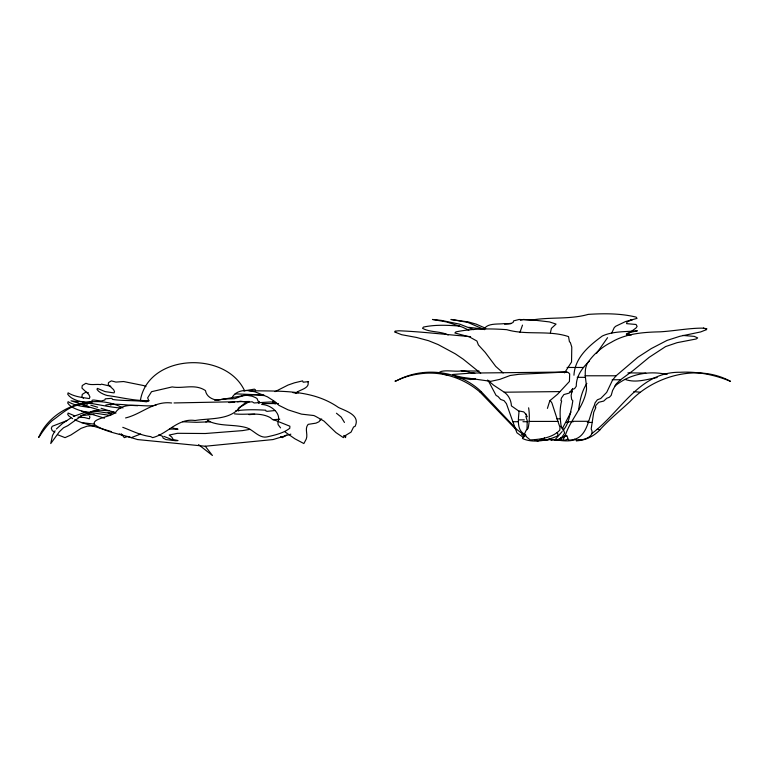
<?xml version="1.0" encoding="UTF-8"?>
<svg xmlns="http://www.w3.org/2000/svg" width="769" height="769" viewBox="0 0 769 769"><rect width="100%" height="100%" fill="white"/><g stroke="black" fill="none" stroke-linecap="round" stroke-linejoin="round"><path stroke-width="1.15" d="M105.805 405.052C115.273 403.004 127.366 405.446 137.843 405.686M519.037 411.223C518.431 419.538 516.191 430.736 525.794 434.937M285.011 431.899L294.777 438.734L303.861 443.55L306.225 439.128C308.225 434.187 304.322 428.794 308.129 424.363L315.992 423.142L318.933 421.768L320.904 419.422M703.904 328.161L703.414 328.286L706.826 328.69L705.702 329.44L706.644 329.565L700.713 331.92L679.969 336.264L666.992 340.427L651.285 348.578L637.799 357.287L616.104 375.781L612.566 380.03L606.693 392.382L600.724 398.505L597.398 399.774L595.052 402.86L594.331 405.465C587.737 418.394 588.112 440.329 568.406 440.079L567.051 435.821L565.34 435.302C570.483 419.345 584.382 406.359 586.536 389.239C586.555 380.703 583.027 371.494 587.497 363.131C593.36 354.374 601.666 347.146 611.115 342.397C625.783 333.496 643.259 332.198 660.023 331.833C674.355 330.997 690.254 327.873 703.654 328.161M126.981 436.744L124.29 437.638L121.281 433.822M561.303 437.782L561.61 439.916L556.333 439.57M140.362 400.678C147.821 353.605 225.884 350.241 244.571 390.758M573.953 375.224C574.856 357.595 589.246 345.589 602.358 335.995C612.922 331.083 626.514 331.824 637.107 330.853M578.557 410.511C579.711 401.091 581.595 391.469 586.853 383.395M574.385 439.282C580.047 441.915 596.09 437.455 591.169 428.996L593.735 412.271L595.821 407.608L595.216 407.234L596.071 405.157L598.782 402.264L603.703 401.072L606.779 398.236L609.404 397.256L611.211 395.324L612.605 390.46L616.363 383.741L620.593 379.751L633.166 370.504L649.209 357.297L665.608 346.579L677.076 342.676L696.195 338.975L697.685 337.918L694.33 336.389L682.737 335.428M562.552 428.246L571.011 411.982M572.492 388.46L571.127 395.535L571.646 399.505L572.838 400.736L571.925 406.301C569.714 414.472 568.964 423.969 563.014 430.467M522.497 325.114L519.931 332.439M544.471 437.782L544.337 439.916L540.396 440.079M547.413 408.397L549.835 400.716L557.64 394.161L569.435 381.462L569.694 373.926L568.224 372.504L566.753 372.013L471.56 373.071L452.778 374.474L453.825 375.387L462.352 377.319L490.785 381.337L499.735 379.396L510.193 375.493L518.892 374.301L566.753 372.013M115.956 413.097L109.496 410.819L98.941 410.117L93.568 410.925L83.023 414.799L67.797 425.68L63.471 427.804L59.357 431.755L50.754 443.55L52.494 435.514L55.089 430.698M248.896 390.7L255.01 391.834L267.42 396.833L274.793 401.524L279.022 405.388L288.048 409.848L301.496 414.135L313.887 415.539L315.819 416.481L323.98 421.085L335.909 432.553L343.407 437.638L344.127 436.302L351.068 432.101L353.567 426.997L355.076 426.372C360.603 415.193 345.973 411.079 338.456 407.464C312.003 389.018 280.214 391.392 248.896 390.7C242.418 389.768 234.747 391.729 231.786 398.159M730.444 381.337C715.093 374.82 697.445 371.35 680.142 372.273C639.068 371.619 620.689 412.222 591.803 433.553M272.774 401.879L273.216 401.072M565.032 436.138L562.841 439.916L565.157 440.079L567.743 439.166M280.627 436.686L282.406 437.648L286.443 434.975M596.638 353.259L607.558 337.668M630.407 319.75L632.435 319.625L627.014 321.932L626.572 323.643L636.059 324.48L637.126 326.392L636.001 328.017L626.61 334.938M611.566 333.371L614.287 327.536L615.777 326.229L625.543 321.548L637.03 318.385L636.146 317.116C620.612 313.329 604.165 313.358 588.237 314.386C569.867 319.635 550.537 316.828 531.821 320.048M208.88 420.23L205.929 421.989M520.353 320.288L523.333 319.462L535.839 320.144M56.358 428.996L62.635 423.363L70.786 418M564.542 372.869L571.54 362.036L571.78 347.088L570.329 342.445L569.454 341.792L568.541 336.611C548.72 329.891 526.861 335.553 506.781 329.68C489.882 328.44 472.551 328.488 455.93 331.872L454.883 332.987L469.436 336.899L476.924 341.042L478.366 344.916L485.21 352.394L495.717 366.39L503.147 372.965M589.439 360.969C582.431 367.736 576.116 376.022 576.279 386.211L574.664 388.537L571.953 389.72L569.098 393.132L563.888 394.555L561.457 398.044L560.909 400.543L561.649 400.995C559.351 409.281 560.005 418.249 561.226 426.737L563.129 428.958L564.677 433.062L562.168 436.792L558.621 439.906L552.526 440.079L548.951 439.118M485.47 328.805L484.835 328.017C488.7 323.086 498.322 324.393 504.166 323.624C506.55 323.614 514.413 324.21 513.548 320.913L519.104 319.462L536.579 320.413L549.537 321.932L556.064 324.095L551.402 328.334L550.393 332.823M57.694 434.764L65.038 437.638L70.902 434.994L81.091 428.343L87.262 426.151L94.606 425.747M562.158 431.496L554.891 439.926L558.4 439.387M480.683 373.263L463.159 359.133L455.277 353.817L438.128 344.57L428.593 340.725L416.529 337.456L401.697 334.717L394.757 332.025L395.795 331.9L394.987 331.17L398.851 330.776C420.816 331.612 447.116 334.698 470.599 336.649M581.153 439.445L576.289 440.781C584.796 440.627 592.928 436.715 598.984 430.832C608.5 420.105 619.554 411.28 629.955 401.591C654.457 375.551 698.137 363.535 730.492 381.347M345.781 436.004L345.521 437.638L343.801 435.475M565.282 436.359L559.842 438.676M122.771 427.314C131.912 430.775 140.717 435.379 150.637 436.609L152.627 437.638C167.853 433.783 177.985 417.836 195.086 420.518C209.927 417.971 230.325 420.383 239.947 407.051L245.945 402.408L249.444 401.485L238.303 408.301L238.746 411.021M275.158 402.918L272.62 403.148M156.107 405.128C144.389 408.156 124.367 400.264 115.744 412.097C112.034 416.971 90.338 418.461 94.75 424.786C105.584 432.111 119.099 433.774 131.259 437.648L140.66 434.014M448.221 334.976C440.195 330.968 430.294 332.631 422.546 328.325L423.45 327.075C435.475 324.489 447.635 325.2 459.833 326.066M275.11 403.985L275.754 402.735L270.803 401.947L254.078 402.956L252.165 401.783L247.493 402.168L240.524 401.226L237.525 401.764M625.062 379.396C635.646 383.231 646.441 379.453 657.12 377.512M524.9 435.783L522.401 438.465C532.821 443.405 547.432 440.666 557.669 435.879L557.909 434.014L557.15 432.639M455.681 377.098L470.695 379.54L475.54 378.646M207.62 420.287L207.986 420.874C220.136 426.766 234.266 424.017 246.791 427.795C253.414 430.006 259.374 438.445 266.785 436.946C274.744 435.129 283.261 433.312 289.807 428.266L289.884 426.209L274.725 420.134A5.902 2.422 7 0 1 270.784 417.894C259.98 411.559 246.205 415.356 234.458 413.847M481.183 391.594C460.323 371.504 427.439 367.044 402.206 378.021C399.861 378.867 397.208 380.703 394.978 381.193C396.4 380.972 398.131 379.828 399.669 379.261C405.744 376.675 412.184 374.868 418.74 374.013C440.599 370.379 463.524 377.81 480.154 392.209L481.183 391.594L516.71 429.371L524.977 435.879M73.093 406.599C65.48 409.714 58.127 416.529 52.167 420.643C48.418 423.969 45.294 427.891 42.43 431.986C41.776 432.822 37.085 440.32 39.171 436.311C52.715 406.541 94.058 392.488 122.992 407.954M320.067 419.778L321.711 419.009M614.96 385.98C629.657 373.984 648.728 370.418 667.098 374.474M558.746 439.253L566.272 435.84M73.305 416.49L84.475 412.501M66.826 420.633L52.177 426.334L51.312 428.266L52.225 430.669L54.801 432.111M275.033 391.652L288.058 385.048L294.479 382.818L302.582 380.886L303.197 382.203L308.59 381.607L308.052 382.164C309.744 388.768 299.035 389.614 295.536 393.344L297.699 392.325L294.787 392.824M73.766 406.253L81.639 404.11L92.549 403.071M549.297 439.349L547.365 440.079L540.895 439.349M110.428 405.042L113.399 403.946M575.097 439.685C568.176 441.867 560.736 440.637 553.738 439.445M125.578 417.952C141.659 414.097 153.944 400.659 171.65 402.994M290.836 434.158L272.985 439.57L205.285 446.241L137.584 439.57L127.318 436.456M243.831 390.921L254.404 389.143L255.5 389.854M261.643 404.465C270.034 404.552 281.887 412.886 277.869 422.383L278.138 424.671L280.55 427.881M80.582 415.76L93.905 414.26M249.944 429.352L242.475 430.621L205.285 433.514L177.466 433.303L169.17 435.062L171.747 437.042L173.265 439.57L178.014 440.56L175.832 440.743L165.893 439.57L163.134 438.099L162.557 436.369L158.885 434.572M90.79 411.598C98.826 410.223 106.641 414.568 114.475 412.347M274.879 410.55L267.16 411.338L265.872 410.982L265.709 410.204C255.731 409.589 245.792 409.425 235.66 410.848M272.908 419.73L279.781 419.201M110.611 415.491L82.802 411.338C79.294 410.204 70.969 408.079 67.73 403.1L68.105 401.678C74.708 405.686 82.014 406.263 89.31 407.416M94.539 424.171L81.687 422.614L74.593 419.826M637.232 330.853C633.473 331.699 618.718 334.515 631.339 334.976M121.175 408.031C108.294 407.128 95.375 403.706 82.475 402.129L82.802 402.495M214.599 400.178C230.94 399.101 247.205 392.651 263.527 395.602M504.522 324.172L510.837 323.73M254.674 414.231L248.954 414.645M552.642 439.512L539.896 439.926M210.062 421.816L196.489 422.306L182.589 421.739M228.883 402.591L234.641 402.225M278.455 403.542L262.277 403.562M174.034 402.946L249.166 401.485M487.613 380.059L493.611 385.173L504.233 392.209L559.822 391.594M479.097 371.081L461.208 370.879C455.623 372.119 442.165 369.053 438.955 372.782M567.08 367.467L583.642 367.467M585.007 375.781L616.104 375.781M577.192 377.329L585.43 377.329M612.191 379.751L620.593 379.751M556.9 418.865L560.361 418.865M518.662 419.864L524.323 419.864M572.434 421.297L588.564 421.297M529.101 421.412L557.929 421.412L560.015 427.439L559.774 430.188C552.488 437.821 540.415 439.387 530.283 439.926L526.88 437.186L524.506 433.908L526.169 430.294L528.111 428.333C529.553 421.633 529.668 414.501 528.63 407.81M488.642 381.366L496.111 395.458L498.014 396.477L500.619 399.428L504.06 400.668L506.444 403.687L512.846 421.71L518.46 421.71M522.949 421.71L527.428 421.71M567.897 421.748L573.241 421.748M565.955 422.45L568.329 422.45M587.324 422.45L592.072 422.45M627.917 372.859L645.864 373.071M569.925 391.806L572.319 391.834M293.018 392.68L298.468 392.796M235.131 393.834L263.93 395.055M461.208 370.879L466.966 371.514L473.223 373.407M169.613 429.035L178.014 429.198L173.265 428.198L172.294 427.381M448.567 375.157L442.665 374.147M148.878 400.572C135.315 401.082 122.079 397.554 108.66 395.708C107.372 395.91 99.182 393.122 97.048 389.508L97.346 388.383L105.132 391.623L114.033 392.901L114.533 391.652L113.601 389.652L108.246 384.663L108.477 382.635L111.342 380.876L115.946 382.078L123.598 381.53L143.909 385.615L145.918 386.586M633.819 391.594L640.039 392.209M596.965 429.371L600.195 429.688M468.706 327.325L483.057 329.055M534.59 440.272L538.358 440.781L536.916 440.541M77.996 417.163L84.494 417.548L89.31 418.788L89.944 417.192L89.502 416.375M110.803 386.269L101.45 384.135L100.662 384.606C95.51 383.942 90.79 385.605 85.888 383.298L82.245 385.538L81.956 388.105L88.752 394.449L89.944 396.977L89.31 398.573C82.014 397.419 74.708 396.842 68.105 392.834L67.73 394.257C70.652 398.669 76.121 400.245 80.899 401.726M88.175 406.301L71.017 400.812L78.188 401.793C79.322 400.38 87.801 403.427 91.646 401.697L92.174 400.216L93.837 400.024L101.229 401.014L104.92 399.957L105.218 398.842L111.966 398.313L112.418 399.419C123.771 401.11 135.19 400.111 146.398 401.803L148.888 400.966L147.648 397.823L151.56 391.69L172.15 386.922C183.426 388.883 194.97 383.539 205.477 390.575C206.361 396.506 212.1 399.601 217.569 400.207L223.337 399.073L234.603 398.717L244.946 394.93L252.242 396.237L255.673 397.688L257.048 398.563L258.173 401.303L259.547 401.658L258.374 402.466L258.99 403.427M88.454 392.757L85.888 392.142L82.245 394.382L81.956 396.948L83.465 398.236M440.493 373.321L441.3 373.542M83.965 403.091L87.387 404.129M90.809 405.167L97.653 407.243M101.075 408.281L109.063 410.713M111.342 411.405L114.773 412.444M82.917 405.071L98.951 409.935M108.121 412.722L111.553 413.77M81.687 411.242L104.497 418.163M81.687 422.614L111.342 431.611M119.33 434.033L122.752 435.071M564.744 435.59L566.022 436.004M108.64 413.357L111.486 414.433M163.903 436.369L173.179 440.089M74.689 415.856L68.105 413.049L67.73 414.472L68.941 416.048L72.642 418.672M468.85 330.161L462.342 327.104L446.558 321.932L432.457 319.462L441.416 320.413L459.766 324.172L473.733 329.651M484.557 329.651L467.687 322.355L450.922 319.462L468.331 321.932L476.29 324.172L485.72 328.334M523.064 437.234L516.922 432.784L512.846 421.71M524.477 436.311L521.603 434.437M487.411 380.453L489.199 381.616M550.008 439.166L551.556 440.041L549.922 438.782M336.447 413.232L341.157 417.067L344.464 422.46M198.546 444.636L212.417 455.479L205.285 446.241M504.233 392.209C508.722 395.266 511.193 400.534 511.414 405.888L518.517 410.886L523.718 411.876L526.111 414.404L526.63 416.24L525.89 416.577L527.236 420.681L526.996 429.688M480.154 392.209L516.172 429.688M86.484 412.309L88.752 414.664M550.162 400.38L551.931 403.033L557.929 421.412M560.928 426.218L562.456 429.083M525.746 413.866L527.217 416.808M471.56 373.071A8.084 0.673 -0.7 0 1 474.819 373.33"/></g></svg>
